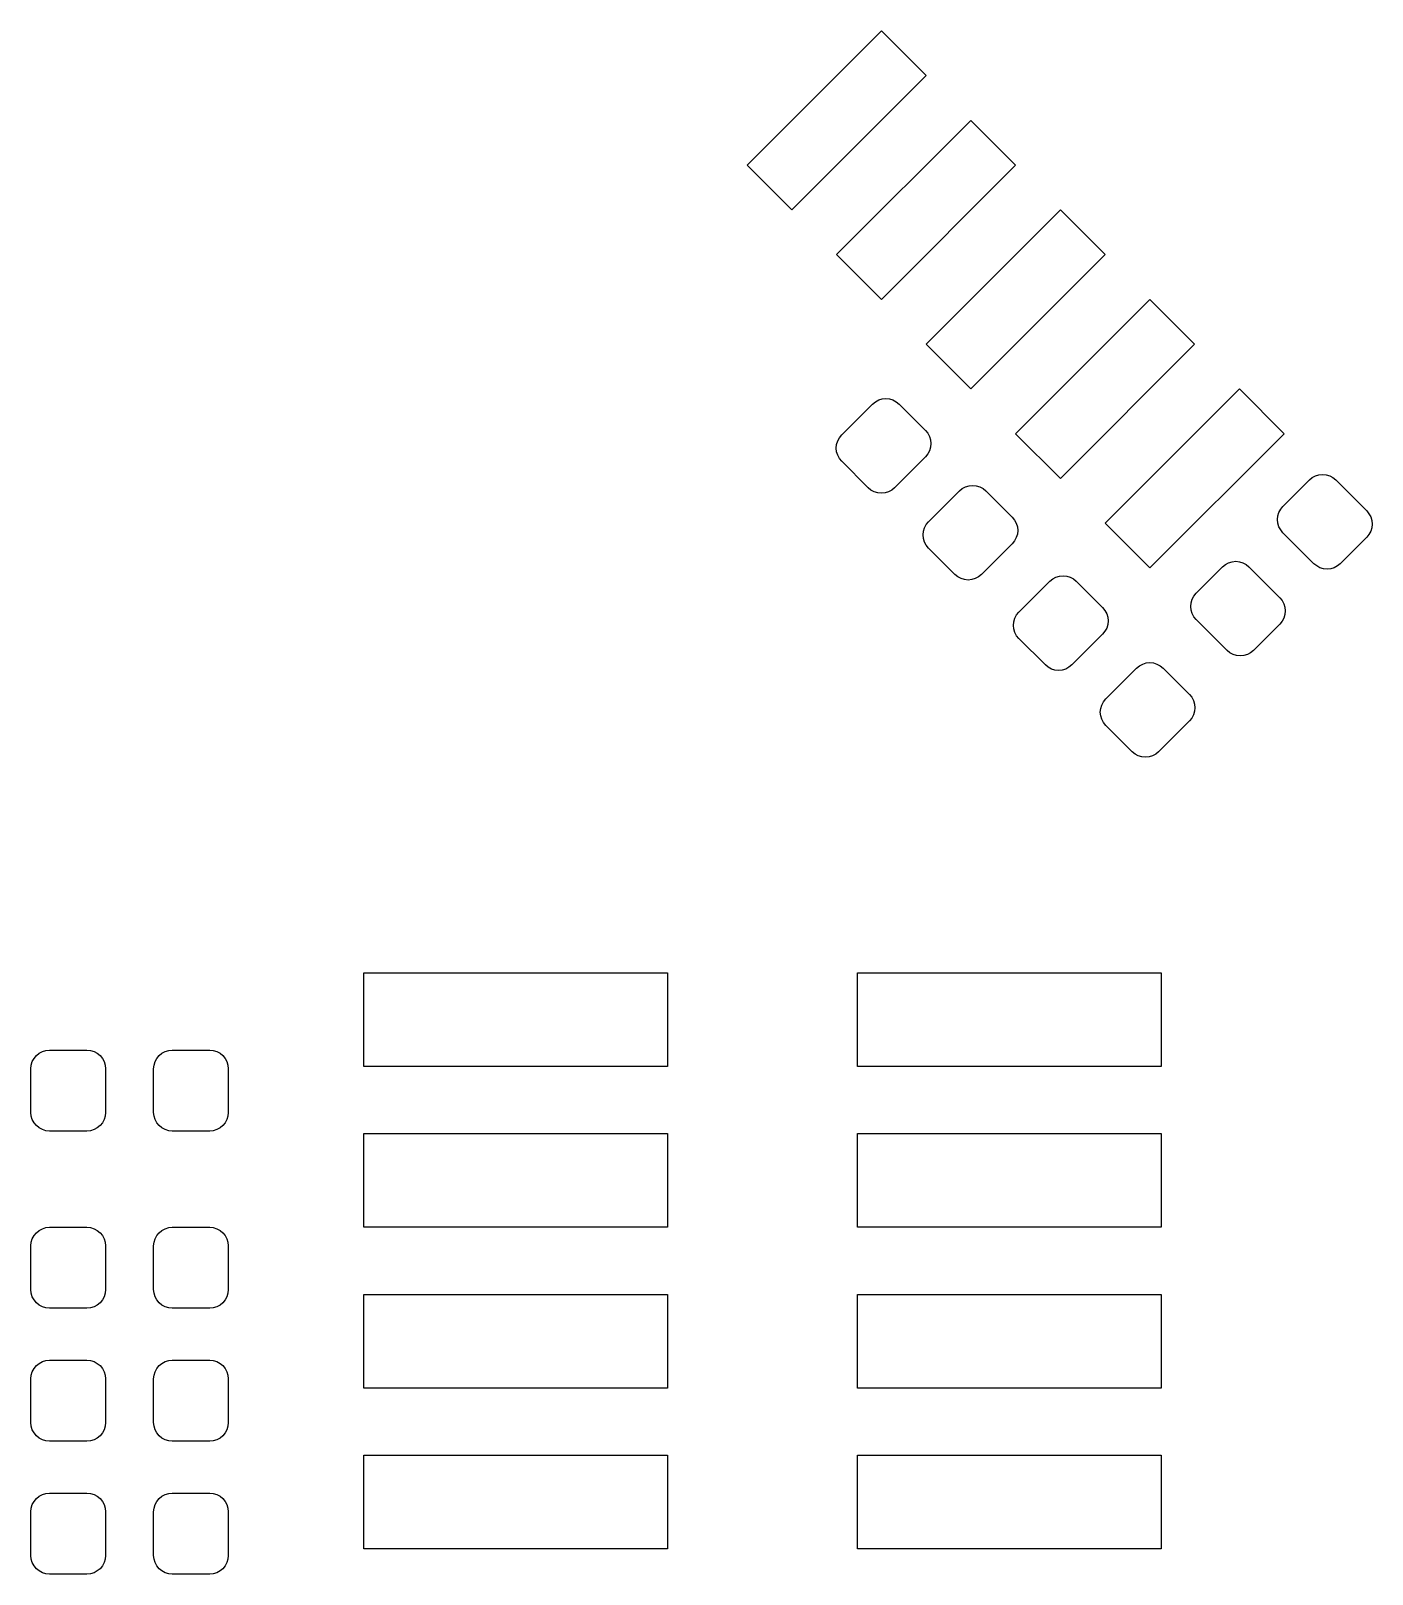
# Model space of a CAD drawing. Extents: x 0.5 to 2.43, y -7.79 to -4.97.
# Drawn here: x 1.7409 to 2.1581, y -5.672 to -5.1921 of the extents above; entities that cross this region are included whole.
import ezdxf

# ---------------------------------------------------------------- set-up
doc = ezdxf.new("R2010")
doc.units = 0
doc.header["$MEASUREMENT"] = 0
doc.layers.add('BLACK', color=7, linetype='CONTINUOUS')

msp = doc.modelspace()

# ---------------------------------------------------------------- linework, layer by layer
at = {"layer": 'BLACK', "linetype": 'CONTINUOUS'}
for p, q in [((1.96373, -5.23383), (2.00549, -5.19207)), ((2.00549, -5.19207), (2.01941, -5.20599)), ((2.01941, -5.20599), (1.97765, -5.24775)), ((1.99157, -5.26167), (2.03332, -5.21991)), ((2.03332, -5.21991), (2.04724, -5.23383)), ((1.97765, -5.24775), (1.96373, -5.23383)), ((2.04724, -5.23383), (2.00549, -5.27559)), ((2.01941, -5.28951), (2.06116, -5.24775)), ((2.06116, -5.24775), (2.07508, -5.26167)), ((2.00549, -5.27559), (1.99157, -5.26167)), ((2.07508, -5.26167), (2.03332, -5.30343)), ((2.04724, -5.31735), (2.089, -5.27559)), ((2.089, -5.27559), (2.10292, -5.28951)), ((2.03332, -5.30343), (2.01941, -5.28951)), ((2.10292, -5.28951), (2.06116, -5.33127)), ((2.07508, -5.34519), (2.11684, -5.30343)), ((2.11684, -5.30343), (2.13076, -5.31735)), ((1.99317, -5.31773), (2.00277, -5.30813)), ((2.00277, -5.30813), (2.00365, -5.30741)), ((2.00365, -5.30741), (2.00466, -5.30687)), ((2.00466, -5.30687), (2.00575, -5.30654)), ((2.00575, -5.30654), (2.00688, -5.30643)), ((2.00688, -5.30643), (2.00801, -5.30654)), ((2.00801, -5.30654), (2.0091, -5.30687)), ((2.0091, -5.30687), (2.01011, -5.30741)), ((2.01011, -5.30741), (2.01099, -5.30813)), ((2.01099, -5.30813), (2.0192, -5.31634)), ((1.99245, -5.31861), (1.99317, -5.31773)), ((2.0192, -5.31634), (2.01992, -5.31722)), ((2.01992, -5.31722), (2.02046, -5.31823)), ((2.06116, -5.33127), (2.04724, -5.31735)), ((2.13076, -5.31735), (2.089, -5.35911)), ((1.99147, -5.32184), (1.99158, -5.32071)), ((1.99158, -5.32297), (1.99147, -5.32184)), ((1.99158, -5.32071), (1.99191, -5.31962)), ((1.99191, -5.32406), (1.99158, -5.32297)), ((1.99191, -5.31962), (1.99245, -5.31861)), ((2.02046, -5.32267), (2.01992, -5.32367)), ((2.02046, -5.31823), (2.02079, -5.31931)), ((2.02079, -5.32158), (2.02046, -5.32267)), ((2.02079, -5.31931), (2.0209, -5.32045)), ((2.0209, -5.32045), (2.02079, -5.32158)), ((1.99245, -5.32507), (1.99191, -5.32406)), ((1.99317, -5.32595), (1.99245, -5.32507)), ((2.00138, -5.33416), (1.99317, -5.32595)), ((2.0192, -5.32455), (2.00959, -5.33416)), ((2.01992, -5.32367), (2.0192, -5.32455)), ((2.13041, -5.33996), (2.13862, -5.33175)), ((2.13862, -5.33175), (2.1395, -5.33103)), ((2.1395, -5.33103), (2.1405, -5.33049)), ((2.1405, -5.33049), (2.14159, -5.33016)), ((2.14159, -5.33016), (2.14273, -5.33005)), ((2.14273, -5.33005), (2.14386, -5.33016)), ((2.14386, -5.33016), (2.14495, -5.33049)), ((2.14495, -5.33049), (2.14595, -5.33103)), ((2.14595, -5.33103), (2.14683, -5.33175)), ((2.14683, -5.33175), (2.15644, -5.34136)), ((2.00226, -5.33488), (2.00138, -5.33416)), ((2.00326, -5.33542), (2.00226, -5.33488)), ((2.00435, -5.33575), (2.00326, -5.33542)), ((2.00549, -5.33586), (2.00435, -5.33575)), ((2.00662, -5.33575), (2.00549, -5.33586)), ((2.00771, -5.33542), (2.00662, -5.33575)), ((2.00871, -5.33488), (2.00771, -5.33542)), ((2.00959, -5.33416), (2.00871, -5.33488)), ((2.02017, -5.34474), (2.02978, -5.33513)), ((2.02978, -5.33513), (2.03066, -5.33441)), ((2.03066, -5.33441), (2.03166, -5.33387)), ((2.03166, -5.33387), (2.03275, -5.33354)), ((2.03275, -5.33354), (2.03388, -5.33343)), ((2.03388, -5.33343), (2.03502, -5.33354)), ((2.03502, -5.33354), (2.03611, -5.33387)), ((2.03611, -5.33387), (2.03711, -5.33441)), ((2.03711, -5.33441), (2.03799, -5.33513)), ((2.03799, -5.33513), (2.0462, -5.34335)), ((2.12882, -5.34294), (2.12915, -5.34185)), ((2.12915, -5.34185), (2.12969, -5.34084)), ((2.12969, -5.34084), (2.13041, -5.33996)), ((2.15644, -5.34136), (2.15716, -5.34224)), ((2.01858, -5.34771), (2.01891, -5.34662)), ((2.01891, -5.34662), (2.01945, -5.34562)), ((2.01945, -5.34562), (2.02017, -5.34474)), ((2.0462, -5.34335), (2.04692, -5.34423)), ((2.04692, -5.34423), (2.04746, -5.34523)), ((2.04746, -5.34523), (2.04779, -5.34632)), ((2.04779, -5.34632), (2.0479, -5.34745)), ((2.089, -5.35911), (2.07508, -5.34519)), ((2.12871, -5.34407), (2.12882, -5.34294)), ((2.12882, -5.3452), (2.12871, -5.34407)), ((2.12915, -5.34629), (2.12882, -5.3452)), ((2.12969, -5.3473), (2.12915, -5.34629)), ((2.15716, -5.34224), (2.1577, -5.34324)), ((2.1577, -5.34324), (2.15803, -5.34433)), ((2.15803, -5.34659), (2.1577, -5.34768)), ((2.15803, -5.34433), (2.15814, -5.34546)), ((2.15814, -5.34546), (2.15803, -5.34659)), ((2.01847, -5.34884), (2.01858, -5.34771)), ((2.01858, -5.34998), (2.01847, -5.34884)), ((2.01891, -5.35107), (2.01858, -5.34998)), ((2.01945, -5.35207), (2.01891, -5.35107)), ((2.0462, -5.35156), (2.0366, -5.36116)), ((2.04692, -5.35068), (2.0462, -5.35156)), ((2.04746, -5.34967), (2.04692, -5.35068)), ((2.04779, -5.34858), (2.04746, -5.34967)), ((2.0479, -5.34745), (2.04779, -5.34858)), ((2.13041, -5.34818), (2.12969, -5.3473)), ((2.14001, -5.35778), (2.13041, -5.34818)), ((2.15644, -5.34957), (2.14823, -5.35778)), ((2.15716, -5.34869), (2.15644, -5.34957)), ((2.1577, -5.34768), (2.15716, -5.34869)), ((2.02017, -5.35295), (2.01945, -5.35207)), ((2.02838, -5.36116), (2.02017, -5.35295)), ((2.02926, -5.36188), (2.02838, -5.36116)), ((2.0366, -5.36116), (2.03572, -5.36188)), ((2.1034, -5.36697), (2.11162, -5.35875)), ((2.11162, -5.35875), (2.1125, -5.35803)), ((2.1125, -5.35803), (2.1135, -5.3575)), ((2.1135, -5.3575), (2.11459, -5.35717)), ((2.11459, -5.35717), (2.11572, -5.35705)), ((2.11572, -5.35705), (2.11686, -5.35717)), ((2.11686, -5.35717), (2.11795, -5.3575)), ((2.11795, -5.3575), (2.11895, -5.35803)), ((2.11895, -5.35803), (2.11983, -5.35875)), ((2.11983, -5.35875), (2.12943, -5.36836)), ((2.14089, -5.3585), (2.14001, -5.35778)), ((2.1419, -5.35904), (2.14089, -5.3585)), ((2.14299, -5.35937), (2.1419, -5.35904)), ((2.14412, -5.35948), (2.14299, -5.35937)), ((2.14525, -5.35937), (2.14412, -5.35948)), ((2.14634, -5.35904), (2.14525, -5.35937)), ((2.14735, -5.3585), (2.14634, -5.35904)), ((2.14823, -5.35778), (2.14735, -5.3585)), ((2.03027, -5.36242), (2.02926, -5.36188)), ((2.03136, -5.36275), (2.03027, -5.36242)), ((2.03249, -5.36286), (2.03136, -5.36275)), ((2.03362, -5.36275), (2.03249, -5.36286)), ((2.03471, -5.36242), (2.03362, -5.36275)), ((2.03572, -5.36188), (2.03471, -5.36242)), ((2.04829, -5.37285), (2.05789, -5.36325)), ((2.05789, -5.36325), (2.05877, -5.36253)), ((2.05877, -5.36253), (2.05978, -5.36199)), ((2.05978, -5.36199), (2.06086, -5.36166)), ((2.06086, -5.36166), (2.062, -5.36155)), ((2.062, -5.36155), (2.06313, -5.36166)), ((2.06313, -5.36166), (2.06422, -5.36199)), ((2.06422, -5.36199), (2.06522, -5.36253)), ((2.06522, -5.36253), (2.0661, -5.36325)), ((2.0661, -5.36325), (2.07432, -5.37146)), ((2.1017, -5.37107), (2.10182, -5.36994)), ((2.10182, -5.36994), (2.10215, -5.36885)), ((2.10215, -5.36885), (2.10268, -5.36785)), ((2.10268, -5.36785), (2.1034, -5.36697)), ((2.12943, -5.36836), (2.13016, -5.36924)), ((2.13016, -5.36924), (2.13069, -5.37024)), ((2.13069, -5.37024), (2.13102, -5.37133)), ((2.0467, -5.37582), (2.04703, -5.37474)), ((2.04703, -5.37474), (2.04756, -5.37373)), ((2.04756, -5.37373), (2.04829, -5.37285)), ((2.07432, -5.37146), (2.07504, -5.37234)), ((2.07504, -5.37234), (2.07557, -5.37334)), ((2.07557, -5.37334), (2.07591, -5.37443)), ((2.07591, -5.37443), (2.07602, -5.37557)), ((2.07602, -5.37557), (2.07591, -5.3767)), ((2.10182, -5.37221), (2.1017, -5.37107)), ((2.10215, -5.3733), (2.10182, -5.37221)), ((2.10268, -5.3743), (2.10215, -5.3733)), ((2.1034, -5.37518), (2.10268, -5.3743)), ((2.11301, -5.38478), (2.1034, -5.37518)), ((2.13016, -5.37569), (2.12943, -5.37657)), ((2.13069, -5.37469), (2.13016, -5.37569)), ((2.13102, -5.3736), (2.13069, -5.37469)), ((2.13102, -5.37133), (2.13113, -5.37247)), ((2.13113, -5.37247), (2.13102, -5.3736)), ((2.04659, -5.37696), (2.0467, -5.37582)), ((2.0467, -5.37809), (2.04659, -5.37696)), ((2.04703, -5.37918), (2.0467, -5.37809)), ((2.04756, -5.38018), (2.04703, -5.37918)), ((2.04829, -5.38106), (2.04756, -5.38018)), ((2.07432, -5.37967), (2.06471, -5.38928)), ((2.07504, -5.37879), (2.07432, -5.37967)), ((2.07557, -5.37779), (2.07504, -5.37879)), ((2.07591, -5.3767), (2.07557, -5.37779)), ((2.12943, -5.37657), (2.12122, -5.38478)), ((2.0565, -5.38928), (2.04829, -5.38106)), ((2.11389, -5.38551), (2.11301, -5.38478)), ((2.12122, -5.38478), (2.12034, -5.38551)), ((2.05738, -5.39), (2.0565, -5.38928)), ((2.05838, -5.39054), (2.05738, -5.39)), ((2.06383, -5.39), (2.06283, -5.39054)), ((2.06471, -5.38928), (2.06383, -5.39)), ((2.08489, -5.39025), (2.08577, -5.38953)), ((2.08577, -5.38953), (2.08678, -5.38899)), ((2.08678, -5.38899), (2.08787, -5.38866)), ((2.08787, -5.38866), (2.089, -5.38855)), ((2.089, -5.38855), (2.09013, -5.38866)), ((2.09013, -5.38866), (2.09122, -5.38899)), ((2.09122, -5.38899), (2.09223, -5.38953)), ((2.09223, -5.38953), (2.09311, -5.39025)), ((2.11489, -5.38604), (2.11389, -5.38551)), ((2.11598, -5.38637), (2.11489, -5.38604)), ((2.11712, -5.38649), (2.11598, -5.38637)), ((2.11825, -5.38637), (2.11712, -5.38649)), ((2.11934, -5.38604), (2.11825, -5.38637)), ((2.12034, -5.38551), (2.11934, -5.38604)), ((2.05947, -5.39087), (2.05838, -5.39054)), ((2.06061, -5.39098), (2.05947, -5.39087)), ((2.06174, -5.39087), (2.06061, -5.39098)), ((2.06283, -5.39054), (2.06174, -5.39087)), ((2.07529, -5.39986), (2.08489, -5.39025)), ((2.09311, -5.39025), (2.10132, -5.39846)), ((2.10132, -5.39846), (2.10204, -5.39934)), ((2.10204, -5.39934), (2.10258, -5.40035)), ((2.07359, -5.40396), (2.0737, -5.40283)), ((2.0737, -5.40509), (2.07359, -5.40396)), ((2.0737, -5.40283), (2.07403, -5.40174)), ((2.07403, -5.40174), (2.07457, -5.40074)), ((2.07457, -5.40074), (2.07529, -5.39986)), ((2.10258, -5.40035), (2.10291, -5.40144)), ((2.10291, -5.4037), (2.10258, -5.40479)), ((2.10291, -5.40144), (2.10302, -5.40257)), ((2.10302, -5.40257), (2.10291, -5.4037)), ((2.07403, -5.40618), (2.0737, -5.40509)), ((2.07457, -5.40719), (2.07403, -5.40618)), ((2.07529, -5.40807), (2.07457, -5.40719)), ((2.0835, -5.41628), (2.07529, -5.40807)), ((2.10132, -5.40668), (2.09172, -5.41628)), ((2.10204, -5.4058), (2.10132, -5.40668)), ((2.10258, -5.40479), (2.10204, -5.4058)), ((2.08438, -5.417), (2.0835, -5.41628)), ((2.08539, -5.41754), (2.08438, -5.417)), ((2.08648, -5.41787), (2.08539, -5.41754)), ((2.08761, -5.41798), (2.08648, -5.41787)), ((2.08874, -5.41787), (2.08761, -5.41798)), ((2.08983, -5.41754), (2.08874, -5.41787)), ((2.09084, -5.417), (2.08983, -5.41754)), ((2.09172, -5.41628), (2.09084, -5.417)), ((1.84449, -5.51417), (1.84449, -5.48504)), ((1.84449, -5.48504), (1.93898, -5.48504)), ((1.93898, -5.48504), (1.93898, -5.51417)), ((1.99803, -5.51417), (1.99803, -5.48504)), ((1.99803, -5.48504), (2.09252, -5.48504)), ((2.09252, -5.48504), (2.09252, -5.51417)), ((1.74265, -5.51076), (1.74353, -5.51003)), ((1.74353, -5.51003), (1.74453, -5.5095)), ((1.74453, -5.5095), (1.74562, -5.50917)), ((1.74562, -5.50917), (1.74675, -5.50906)), ((1.74675, -5.50906), (1.75837, -5.50906)), ((1.75837, -5.50906), (1.7595, -5.50917)), ((1.7595, -5.50917), (1.76059, -5.5095)), ((1.76059, -5.5095), (1.76159, -5.51003)), ((1.76159, -5.51003), (1.76247, -5.51076)), ((1.78083, -5.51076), (1.78171, -5.51003)), ((1.78171, -5.51003), (1.78272, -5.5095)), ((1.78272, -5.5095), (1.78381, -5.50917)), ((1.78381, -5.50917), (1.78494, -5.50906)), ((1.78494, -5.50906), (1.79656, -5.50906)), ((1.79656, -5.50906), (1.79769, -5.50917)), ((1.79769, -5.50917), (1.79878, -5.5095)), ((1.79878, -5.5095), (1.79978, -5.51003)), ((1.79978, -5.51003), (1.80066, -5.51076)), ((1.74094, -5.51486), (1.74106, -5.51373)), ((1.74094, -5.52844), (1.74094, -5.51486)), ((1.74106, -5.51373), (1.74139, -5.51264)), ((1.74139, -5.51264), (1.74192, -5.51164)), ((1.74192, -5.51164), (1.74265, -5.51076)), ((1.76247, -5.51076), (1.76319, -5.51164)), ((1.76319, -5.51164), (1.76373, -5.51264)), ((1.76373, -5.51264), (1.76406, -5.51373)), ((1.76406, -5.51373), (1.76417, -5.51486)), ((1.76417, -5.51486), (1.76417, -5.52844)), ((1.77913, -5.51486), (1.77925, -5.51373)), ((1.77913, -5.52844), (1.77913, -5.51486)), ((1.77925, -5.51373), (1.77958, -5.51264)), ((1.77958, -5.51264), (1.78011, -5.51164)), ((1.78011, -5.51164), (1.78083, -5.51076)), ((1.80066, -5.51076), (1.80138, -5.51164)), ((1.80138, -5.51164), (1.80192, -5.51264)), ((1.80192, -5.51264), (1.80225, -5.51373)), ((1.80225, -5.51373), (1.80236, -5.51486)), ((1.80236, -5.51486), (1.80236, -5.52844)), ((1.93898, -5.51417), (1.84449, -5.51417)), ((2.09252, -5.51417), (1.99803, -5.51417)), ((1.74106, -5.52958), (1.74094, -5.52844)), ((1.76417, -5.52844), (1.76406, -5.52958)), ((1.77925, -5.52958), (1.77913, -5.52844)), ((1.80236, -5.52844), (1.80225, -5.52958)), ((1.74139, -5.53067), (1.74106, -5.52958)), ((1.74192, -5.53167), (1.74139, -5.53067)), ((1.74265, -5.53255), (1.74192, -5.53167)), ((1.74353, -5.53327), (1.74265, -5.53255)), ((1.74453, -5.53381), (1.74353, -5.53327)), ((1.74562, -5.53414), (1.74453, -5.53381)), ((1.74675, -5.53425), (1.74562, -5.53414)), ((1.7595, -5.53414), (1.75837, -5.53425)), ((1.76059, -5.53381), (1.7595, -5.53414)), ((1.76159, -5.53327), (1.76059, -5.53381)), ((1.76247, -5.53255), (1.76159, -5.53327)), ((1.76319, -5.53167), (1.76247, -5.53255)), ((1.76373, -5.53067), (1.76319, -5.53167)), ((1.76406, -5.52958), (1.76373, -5.53067)), ((1.77958, -5.53067), (1.77925, -5.52958)), ((1.78011, -5.53167), (1.77958, -5.53067)), ((1.78083, -5.53255), (1.78011, -5.53167)), ((1.78171, -5.53327), (1.78083, -5.53255)), ((1.78272, -5.53381), (1.78171, -5.53327)), ((1.78381, -5.53414), (1.78272, -5.53381)), ((1.78494, -5.53425), (1.78381, -5.53414)), ((1.79769, -5.53414), (1.79656, -5.53425)), ((1.79878, -5.53381), (1.79769, -5.53414)), ((1.79978, -5.53327), (1.79878, -5.53381)), ((1.80066, -5.53255), (1.79978, -5.53327)), ((1.80138, -5.53167), (1.80066, -5.53255)), ((1.80192, -5.53067), (1.80138, -5.53167)), ((1.80225, -5.52958), (1.80192, -5.53067)), ((1.75837, -5.53425), (1.74675, -5.53425)), ((1.79656, -5.53425), (1.78494, -5.53425)), ((1.84449, -5.56417), (1.84449, -5.53504)), ((1.84449, -5.53504), (1.93898, -5.53504)), ((1.93898, -5.53504), (1.93898, -5.56417)), ((1.99803, -5.56417), (1.99803, -5.53504)), ((1.99803, -5.53504), (2.09252, -5.53504)), ((2.09252, -5.53504), (2.09252, -5.56417)), ((1.74106, -5.56885), (1.74139, -5.56776)), ((1.74139, -5.56776), (1.74192, -5.56675)), ((1.74192, -5.56675), (1.74265, -5.56587)), ((1.74265, -5.56587), (1.74353, -5.56515)), ((1.74353, -5.56515), (1.74453, -5.56462)), ((1.74453, -5.56462), (1.74562, -5.56428)), ((1.74562, -5.56428), (1.74675, -5.56417)), ((1.74675, -5.56417), (1.75837, -5.56417)), ((1.75837, -5.56417), (1.7595, -5.56428)), ((1.7595, -5.56428), (1.76059, -5.56462)), ((1.76059, -5.56462), (1.76159, -5.56515)), ((1.76159, -5.56515), (1.76247, -5.56587)), ((1.76247, -5.56587), (1.76319, -5.56675)), ((1.76319, -5.56675), (1.76373, -5.56776)), ((1.76373, -5.56776), (1.76406, -5.56885)), ((1.77925, -5.56885), (1.77958, -5.56776)), ((1.77958, -5.56776), (1.78011, -5.56675)), ((1.78011, -5.56675), (1.78083, -5.56587)), ((1.78083, -5.56587), (1.78171, -5.56515)), ((1.78171, -5.56515), (1.78272, -5.56462)), ((1.78272, -5.56462), (1.78381, -5.56428)), ((1.78381, -5.56428), (1.78494, -5.56417)), ((1.78494, -5.56417), (1.79656, -5.56417)), ((1.79656, -5.56417), (1.79769, -5.56428)), ((1.79769, -5.56428), (1.79878, -5.56462)), ((1.79878, -5.56462), (1.79978, -5.56515)), ((1.79978, -5.56515), (1.80066, -5.56587)), ((1.80066, -5.56587), (1.80138, -5.56675)), ((1.80138, -5.56675), (1.80192, -5.56776)), ((1.80192, -5.56776), (1.80225, -5.56885)), ((1.93898, -5.56417), (1.84449, -5.56417)), ((2.09252, -5.56417), (1.99803, -5.56417)), ((1.74094, -5.56998), (1.74106, -5.56885)), ((1.74094, -5.58356), (1.74094, -5.56998)), ((1.76406, -5.56885), (1.76417, -5.56998)), ((1.76417, -5.56998), (1.76417, -5.58356)), ((1.77913, -5.56998), (1.77925, -5.56885)), ((1.77913, -5.58356), (1.77913, -5.56998)), ((1.80225, -5.56885), (1.80236, -5.56998)), ((1.80236, -5.56998), (1.80236, -5.58356)), ((1.74106, -5.5847), (1.74094, -5.58356)), ((1.74139, -5.58579), (1.74106, -5.5847)), ((1.74192, -5.58679), (1.74139, -5.58579)), ((1.74265, -5.58767), (1.74192, -5.58679)), ((1.76319, -5.58679), (1.76247, -5.58767)), ((1.76373, -5.58579), (1.76319, -5.58679)), ((1.76406, -5.5847), (1.76373, -5.58579)), ((1.76417, -5.58356), (1.76406, -5.5847)), ((1.77925, -5.5847), (1.77913, -5.58356)), ((1.77958, -5.58579), (1.77925, -5.5847)), ((1.78011, -5.58679), (1.77958, -5.58579)), ((1.78083, -5.58767), (1.78011, -5.58679)), ((1.80138, -5.58679), (1.80066, -5.58767)), ((1.80192, -5.58579), (1.80138, -5.58679)), ((1.80225, -5.5847), (1.80192, -5.58579)), ((1.80236, -5.58356), (1.80225, -5.5847)), ((1.84449, -5.61417), (1.84449, -5.58504)), ((1.84449, -5.58504), (1.93898, -5.58504)), ((1.93898, -5.58504), (1.93898, -5.61417)), ((1.99803, -5.61417), (1.99803, -5.58504)), ((1.99803, -5.58504), (2.09252, -5.58504)), ((2.09252, -5.58504), (2.09252, -5.61417)), ((1.74353, -5.58839), (1.74265, -5.58767)), ((1.74453, -5.58893), (1.74353, -5.58839)), ((1.74562, -5.58926), (1.74453, -5.58893)), ((1.74675, -5.58937), (1.74562, -5.58926)), ((1.75837, -5.58937), (1.74675, -5.58937)), ((1.7595, -5.58926), (1.75837, -5.58937)), ((1.76059, -5.58893), (1.7595, -5.58926)), ((1.76159, -5.58839), (1.76059, -5.58893)), ((1.76247, -5.58767), (1.76159, -5.58839)), ((1.78171, -5.58839), (1.78083, -5.58767)), ((1.78272, -5.58893), (1.78171, -5.58839)), ((1.78381, -5.58926), (1.78272, -5.58893)), ((1.78494, -5.58937), (1.78381, -5.58926)), ((1.79656, -5.58937), (1.78494, -5.58937)), ((1.79769, -5.58926), (1.79656, -5.58937)), ((1.79878, -5.58893), (1.79769, -5.58926)), ((1.79978, -5.58839), (1.79878, -5.58893)), ((1.80066, -5.58767), (1.79978, -5.58839)), ((1.74353, -5.60649), (1.74453, -5.60595)), ((1.74453, -5.60595), (1.74562, -5.60562)), ((1.74562, -5.60562), (1.74675, -5.60551)), ((1.74675, -5.60551), (1.75837, -5.60551)), ((1.75837, -5.60551), (1.7595, -5.60562)), ((1.7595, -5.60562), (1.76059, -5.60595)), ((1.76059, -5.60595), (1.76159, -5.60649)), ((1.78171, -5.60649), (1.78272, -5.60595)), ((1.78272, -5.60595), (1.78381, -5.60562)), ((1.78381, -5.60562), (1.78494, -5.60551)), ((1.78494, -5.60551), (1.79656, -5.60551)), ((1.79656, -5.60551), (1.79769, -5.60562)), ((1.79769, -5.60562), (1.79878, -5.60595)), ((1.79878, -5.60595), (1.79978, -5.60649)), ((1.74094, -5.61132), (1.74106, -5.61019)), ((1.74106, -5.61019), (1.74139, -5.6091)), ((1.74139, -5.6091), (1.74192, -5.60809)), ((1.74192, -5.60809), (1.74265, -5.60721)), ((1.74265, -5.60721), (1.74353, -5.60649)), ((1.76159, -5.60649), (1.76247, -5.60721)), ((1.76247, -5.60721), (1.76319, -5.60809)), ((1.76319, -5.60809), (1.76373, -5.6091)), ((1.76373, -5.6091), (1.76406, -5.61019)), ((1.76406, -5.61019), (1.76417, -5.61132)), ((1.77913, -5.61132), (1.77925, -5.61019)), ((1.77925, -5.61019), (1.77958, -5.6091)), ((1.77958, -5.6091), (1.78011, -5.60809)), ((1.78011, -5.60809), (1.78083, -5.60721)), ((1.78083, -5.60721), (1.78171, -5.60649)), ((1.79978, -5.60649), (1.80066, -5.60721)), ((1.80066, -5.60721), (1.80138, -5.60809)), ((1.80138, -5.60809), (1.80192, -5.6091)), ((1.80192, -5.6091), (1.80225, -5.61019)), ((1.80225, -5.61019), (1.80236, -5.61132)), ((1.74094, -5.6249), (1.74094, -5.61132)), ((1.76417, -5.61132), (1.76417, -5.6249)), ((1.77913, -5.6249), (1.77913, -5.61132)), ((1.80236, -5.61132), (1.80236, -5.6249)), ((1.93898, -5.61417), (1.84449, -5.61417)), ((2.09252, -5.61417), (1.99803, -5.61417)), ((1.74106, -5.62603), (1.74094, -5.6249)), ((1.76417, -5.6249), (1.76406, -5.62603)), ((1.77925, -5.62603), (1.77913, -5.6249)), ((1.80236, -5.6249), (1.80225, -5.62603)), ((1.74139, -5.62712), (1.74106, -5.62603)), ((1.74192, -5.62813), (1.74139, -5.62712)), ((1.74265, -5.62901), (1.74192, -5.62813)), ((1.74353, -5.62973), (1.74265, -5.62901)), ((1.74453, -5.63027), (1.74353, -5.62973)), ((1.76159, -5.62973), (1.76059, -5.63027)), ((1.76247, -5.62901), (1.76159, -5.62973)), ((1.76319, -5.62813), (1.76247, -5.62901)), ((1.76373, -5.62712), (1.76319, -5.62813)), ((1.76406, -5.62603), (1.76373, -5.62712)), ((1.77958, -5.62712), (1.77925, -5.62603)), ((1.78011, -5.62813), (1.77958, -5.62712)), ((1.78083, -5.62901), (1.78011, -5.62813)), ((1.78171, -5.62973), (1.78083, -5.62901)), ((1.78272, -5.63027), (1.78171, -5.62973)), ((1.79978, -5.62973), (1.79878, -5.63027)), ((1.80066, -5.62901), (1.79978, -5.62973)), ((1.80138, -5.62813), (1.80066, -5.62901)), ((1.80192, -5.62712), (1.80138, -5.62813)), ((1.80225, -5.62603), (1.80192, -5.62712)), ((1.74562, -5.6306), (1.74453, -5.63027)), ((1.74675, -5.63071), (1.74562, -5.6306)), ((1.75837, -5.63071), (1.74675, -5.63071)), ((1.7595, -5.6306), (1.75837, -5.63071)), ((1.76059, -5.63027), (1.7595, -5.6306)), ((1.78381, -5.6306), (1.78272, -5.63027)), ((1.78494, -5.63071), (1.78381, -5.6306)), ((1.79656, -5.63071), (1.78494, -5.63071)), ((1.79769, -5.6306), (1.79656, -5.63071)), ((1.79878, -5.63027), (1.79769, -5.6306)), ((1.84449, -5.66417), (1.84449, -5.63504)), ((1.84449, -5.63504), (1.93898, -5.63504)), ((1.93898, -5.63504), (1.93898, -5.66417)), ((1.99803, -5.66417), (1.99803, -5.63504)), ((1.99803, -5.63504), (2.09252, -5.63504)), ((2.09252, -5.63504), (2.09252, -5.66417)), ((1.74192, -5.64943), (1.74265, -5.64855)), ((1.74265, -5.64855), (1.74353, -5.64783)), ((1.74353, -5.64783), (1.74453, -5.64729)), ((1.74453, -5.64729), (1.74562, -5.64696)), ((1.74562, -5.64696), (1.74675, -5.64685)), ((1.74675, -5.64685), (1.75837, -5.64685)), ((1.75837, -5.64685), (1.7595, -5.64696)), ((1.7595, -5.64696), (1.76059, -5.64729)), ((1.76059, -5.64729), (1.76159, -5.64783)), ((1.76159, -5.64783), (1.76247, -5.64855)), ((1.76247, -5.64855), (1.76319, -5.64943)), ((1.78011, -5.64943), (1.78083, -5.64855)), ((1.78083, -5.64855), (1.78171, -5.64783)), ((1.78171, -5.64783), (1.78272, -5.64729)), ((1.78272, -5.64729), (1.78381, -5.64696)), ((1.78381, -5.64696), (1.78494, -5.64685)), ((1.78494, -5.64685), (1.79656, -5.64685)), ((1.79656, -5.64685), (1.79769, -5.64696)), ((1.79769, -5.64696), (1.79878, -5.64729)), ((1.79878, -5.64729), (1.79978, -5.64783)), ((1.79978, -5.64783), (1.80066, -5.64855)), ((1.80066, -5.64855), (1.80138, -5.64943)), ((1.74094, -5.65266), (1.74106, -5.65152)), ((1.74094, -5.66624), (1.74094, -5.65266)), ((1.74106, -5.65152), (1.74139, -5.65044)), ((1.74139, -5.65044), (1.74192, -5.64943)), ((1.76319, -5.64943), (1.76373, -5.65044)), ((1.76373, -5.65044), (1.76406, -5.65152)), ((1.76406, -5.65152), (1.76417, -5.65266)), ((1.76417, -5.65266), (1.76417, -5.66624)), ((1.77913, -5.65266), (1.77925, -5.65152)), ((1.77913, -5.66624), (1.77913, -5.65266)), ((1.77925, -5.65152), (1.77958, -5.65044)), ((1.77958, -5.65044), (1.78011, -5.64943)), ((1.80138, -5.64943), (1.80192, -5.65044)), ((1.80192, -5.65044), (1.80225, -5.65152)), ((1.80225, -5.65152), (1.80236, -5.65266)), ((1.80236, -5.65266), (1.80236, -5.66624)), ((1.74106, -5.66737), (1.74094, -5.66624)), ((1.74139, -5.66846), (1.74106, -5.66737)), ((1.74192, -5.66947), (1.74139, -5.66846)), ((1.76373, -5.66846), (1.76319, -5.66947)), ((1.76406, -5.66737), (1.76373, -5.66846)), ((1.76417, -5.66624), (1.76406, -5.66737)), ((1.77925, -5.66737), (1.77913, -5.66624)), ((1.77958, -5.66846), (1.77925, -5.66737)), ((1.78011, -5.66947), (1.77958, -5.66846)), ((1.80192, -5.66846), (1.80138, -5.66947)), ((1.80225, -5.66737), (1.80192, -5.66846)), ((1.80236, -5.66624), (1.80225, -5.66737)), ((1.93898, -5.66417), (1.84449, -5.66417)), ((2.09252, -5.66417), (1.99803, -5.66417)), ((1.74265, -5.67035), (1.74192, -5.66947)), ((1.74353, -5.67107), (1.74265, -5.67035)), ((1.74453, -5.67161), (1.74353, -5.67107)), ((1.74562, -5.67194), (1.74453, -5.67161)), ((1.74675, -5.67205), (1.74562, -5.67194)), ((1.75837, -5.67205), (1.74675, -5.67205)), ((1.7595, -5.67194), (1.75837, -5.67205)), ((1.76059, -5.67161), (1.7595, -5.67194)), ((1.76159, -5.67107), (1.76059, -5.67161)), ((1.76247, -5.67035), (1.76159, -5.67107)), ((1.76319, -5.66947), (1.76247, -5.67035)), ((1.78083, -5.67035), (1.78011, -5.66947)), ((1.78171, -5.67107), (1.78083, -5.67035)), ((1.78272, -5.67161), (1.78171, -5.67107)), ((1.78381, -5.67194), (1.78272, -5.67161)), ((1.78494, -5.67205), (1.78381, -5.67194)), ((1.79656, -5.67205), (1.78494, -5.67205)), ((1.79769, -5.67194), (1.79656, -5.67205)), ((1.79878, -5.67161), (1.79769, -5.67194)), ((1.79978, -5.67107), (1.79878, -5.67161)), ((1.80066, -5.67035), (1.79978, -5.67107)), ((1.80138, -5.66947), (1.80066, -5.67035))]:
    msp.add_line(p, q, dxfattribs=at)

doc.saveas('drawing.dxf')
